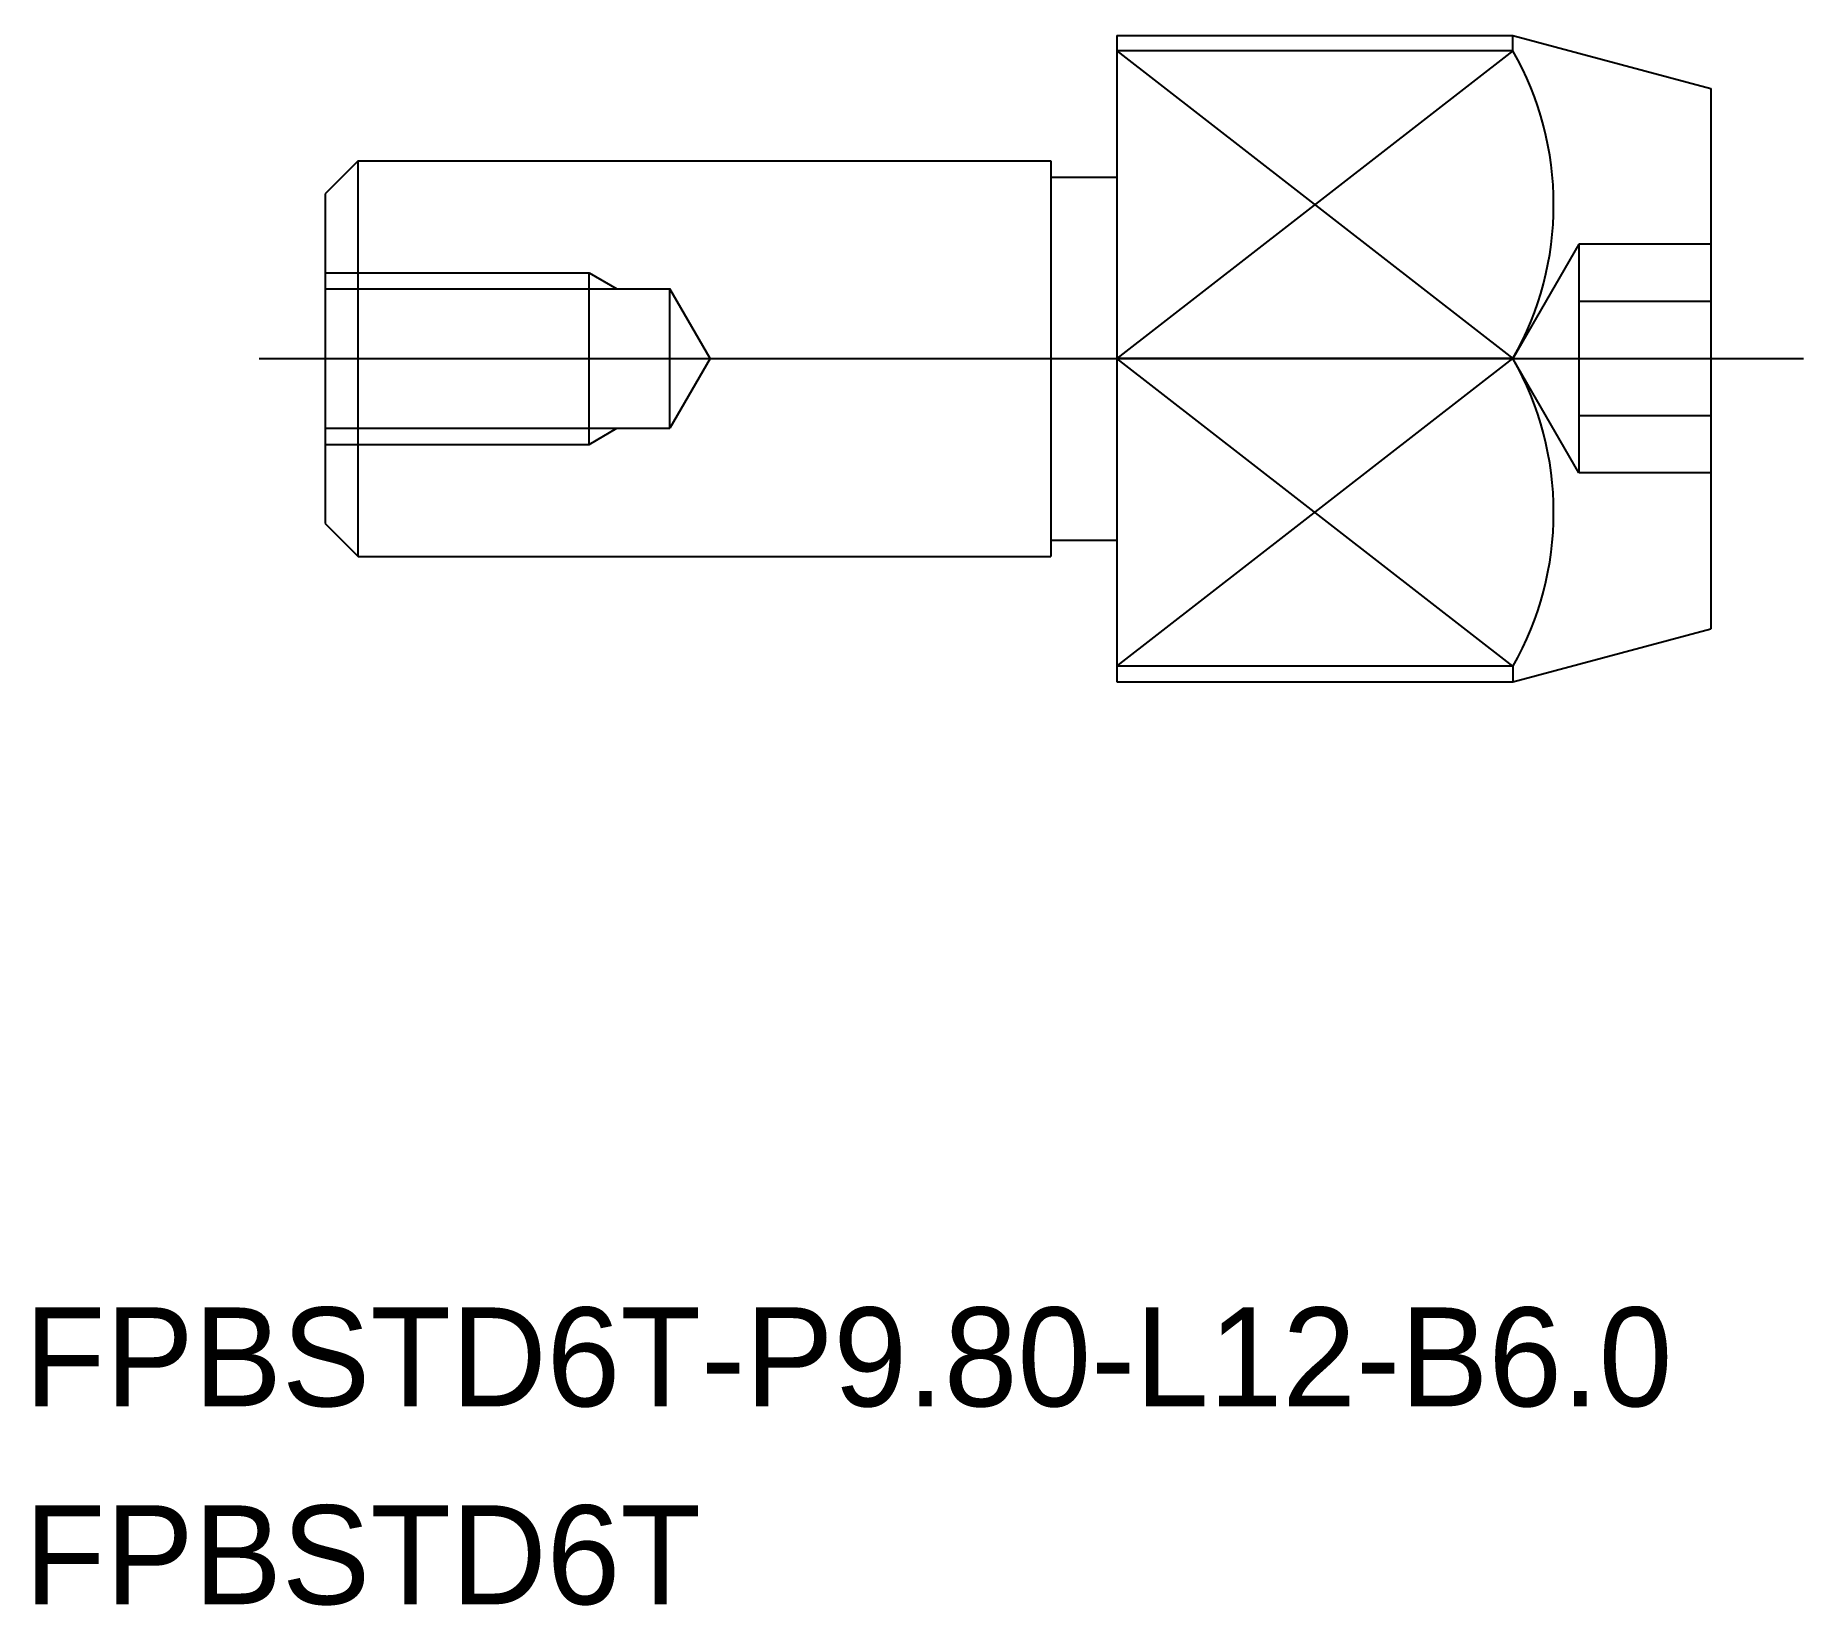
# Model space of a CAD drawing. Extents: x -1486 to -1403.1, y -447.6 to -423.2.
# Drawn here: x -1485.99 to -1459.19, y -447.6 to -423.8 of the extents above.
import ezdxf

# ---------------------------------------------------------------- set-up
doc = ezdxf.new("R2010")
doc.units = 0
doc.linetypes.add('CENTER', pattern=[50.8, 31.75, -6.35, 6.35, -6.35])
doc.linetypes.add('DASHED', pattern=[19.05, 12.7, -6.35])
doc.layers.get('0').update_dxf_attribs({"linetype": 'CONTINUOUS'})
doc.layers.add('CENTER', color=1, linetype='CENTER')

msp = doc.modelspace()

# ---------------------------------------------------------------- linework, layer by layer
at = {"color": 7, "linetype": 'CONTINUOUS'}
for p, q in [((-1469.597, -423.798), (-1463.597, -423.798)), ((-1463.597, -423.798), (-1460.597, -424.601)), ((-1460.597, -424.601), (-1460.597, -432.794)), ((-1481.097, -425.698), (-1481.597, -426.198)), ((-1481.097, -425.698), (-1470.597, -425.698)), ((-1481.097, -431.698), (-1481.097, -425.698)), ((-1470.597, -425.698), (-1470.597, -431.698)), ((-1470.597, -425.948), (-1469.597, -425.948)), ((-1481.597, -426.198), (-1481.597, -431.198)), ((-1481.597, -431.198), (-1481.097, -431.698)), ((-1470.597, -431.448), (-1469.597, -431.448)), ((-1481.097, -431.698), (-1470.597, -431.698)), ((-1463.597, -433.598), (-1460.597, -432.794)), ((-1469.597, -433.598), (-1463.597, -433.598))]:
    msp.add_line(p, q, dxfattribs=at)
for p, q in [((-1469.597, -423.798), (-1469.597, -433.598)), ((-1463.597, -424.033), (-1463.597, -423.798)), ((-1463.597, -424.033), (-1469.597, -424.033)), ((-1463.597, -428.698), (-1469.597, -428.698)), ((-1463.597, -433.362), (-1469.597, -433.362)), ((-1463.597, -433.362), (-1463.597, -433.598))]:
    msp.add_line(p, q)
at = {"color": 3, "linetype": 'CONTINUOUS'}
for p, q in [((-1463.597, -424.033), (-1469.597, -428.698)), ((-1469.597, -424.033), (-1463.597, -428.698)), ((-1469.597, -433.362), (-1463.597, -428.698)), ((-1463.597, -433.362), (-1469.597, -428.698))]:
    msp.add_line(p, q, dxfattribs=at)
at = {"color": 3, "linetype": 'DASHED'}
for p, q in [((-1462.597, -426.965), (-1463.597, -428.698)), ((-1462.597, -426.965), (-1462.597, -430.43)), ((-1460.597, -426.965), (-1462.597, -426.965)), ((-1481.597, -427.398), (-1477.597, -427.398)), ((-1477.597, -427.398), (-1477.176, -427.641)), ((-1477.597, -429.998), (-1477.597, -427.398)), ((-1481.597, -427.641), (-1476.373, -427.641)), ((-1475.763, -428.698), (-1476.373, -427.641)), ((-1476.373, -429.754), (-1476.373, -427.641)), ((-1460.597, -427.832), (-1462.597, -427.832)), ((-1475.763, -428.698), (-1476.373, -429.754)), ((-1462.597, -430.43), (-1463.597, -428.698)), ((-1481.597, -429.754), (-1476.373, -429.754)), ((-1477.597, -429.998), (-1477.176, -429.754)), ((-1460.597, -429.564), (-1462.597, -429.564)), ((-1481.597, -429.998), (-1477.597, -429.998)), ((-1460.597, -430.43), (-1462.597, -430.43))]:
    msp.add_line(p, q, dxfattribs=at)
at = {"color": 7, "linetype": 'CONTINUOUS'}
for centre in [(-1467.691, -426.365), (-1467.691, -431.03)]:
    msp.add_arc(centre, 4.712, 330.3291, 29.6709, dxfattribs=at)
msp.add_point((-1481.597, -428.698), dxfattribs=at)
at = {"layer": 'CENTER', "color": 1, "linetype": 'CENTER'}
msp.add_line((-1482.597, -428.698), (-1459.191, -428.698), dxfattribs=at)

# ---------------------------------------------------------------- texts
for s, p in [('FPBSTD6T-P9.80-L12-B6.0', (-1486.152, -444.58)), ('FPBSTD6T', (-1486.152, -447.58))]:
    msp.add_text(s, height=1.5).set_placement(p)

doc.saveas('drawing.dxf')
